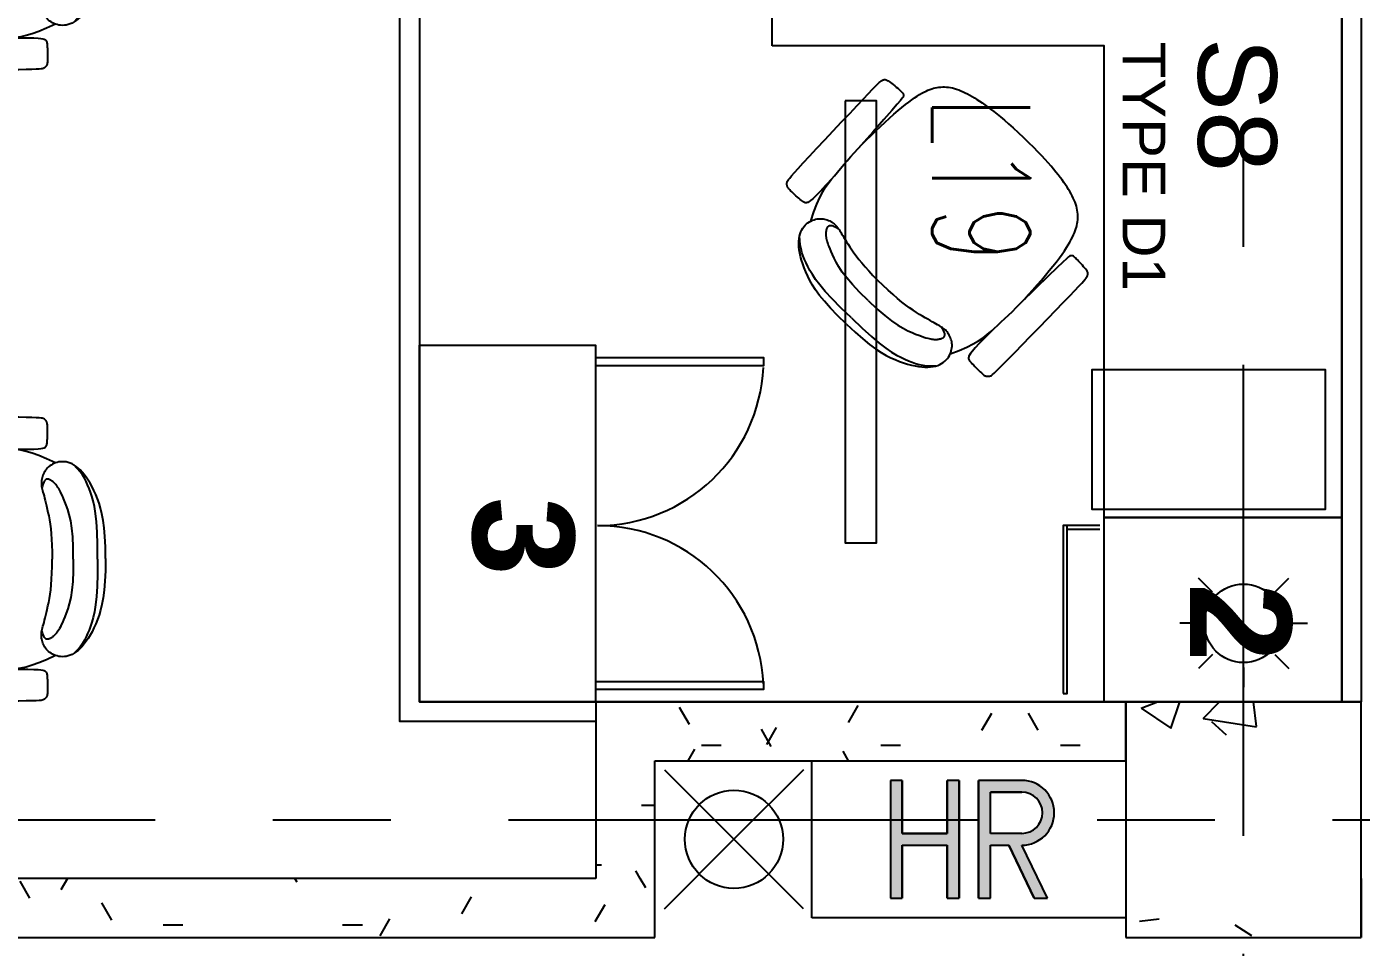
# Model space of a CAD drawing. Header units: millimetres. Extents: x -92759 to 184353, y -15225 to 86714.
# Drawn here: x 62201 to 65601, y 52016 to 54360 of the extents above; entities that cross this region are included whole.
import ezdxf

# ---------------------------------------------------------------- set-up
doc = ezdxf.new("R2010")
doc.units = ezdxf.units.MM
doc.linetypes.add('IDA - Grid Line', pattern=[2100, 1200, -300, 300, -300])
for name, color, linetype in [('0-1', 9, 'Continuous'), ('A-_FURT----_E-1', 8, 'Continuous'), ('A-_WALL----_H-1', 9, 'Continuous'), ('A-_WALLPRTN_E', 8, 'Continuous'), ('A-AREA-IDEN', 8, 'Continuous'), ('E-legend', 1, 'Continuous'), ('M-_SANIFIXR_E', 9, 'Continuous'), ('S-_COLN----_E', 8, 'Continuous')]:
    doc.layers.add(name, color=color, linetype=linetype)
for name, color, linetype, true_color in [('1599_FURN_BLK2_3RD STY_dwg-1', 7, 'Continuous', 0xd4d4d4), ('1599_FURN_BLK2_3RD STY_dwg-4', 9, 'Continuous', 0x808080), ('A-_DETA----_ED-2', 1, 'Continuous', 0xff0000), ('E-_FIREALAM_E-1', 1, 'Continuous', 0xff0000), ('M-_EQPT----_E-1', 1, 'Continuous', 0xff0000), ('S-_ANOTGRID_E-1', 9, 'IDA - Grid Line', 0x808080)]:
    doc.layers.add(name, color=color, linetype=linetype, true_color=true_color)
doc.styles.add('Arial Narrow', font='ARIALN.TTF')
doc.styles.add('Arial_2', font='arial.ttf', dxfattribs={"height": 300})
doc.styles.add('Arial_6', font='arial.ttf', dxfattribs={"height": 3})
doc.styles.add('Arial_B_1', font='arialbd.ttf', dxfattribs={"height": 154.761905})
doc.styles.add('Simplex', font='simplex_.ttf', dxfattribs={"width": 0.7, "height": 450})
pattern_1 = [(0, (-11670.95, 40338.29), (609.6, 152.4), [50.292, -406.908, 50.292, -406.908, -2438.4]), (0, (-11670.95, 40338.29), (609.6, 152.4), [-914.4, 50.292, -864.108, 50.292, -406.908, -1066.8]), (0, (-11670.95, 40338.29), (609.6, 152.4), [-2286, 50.292, -254.508, 50.292, -711.708]), (120, (-11442.35, 40414.49), (-436.7823, 451.7291), [50.292, -406.908, 50.292, -406.908, -2438.4]), (120, (-11442.35, 40414.49), (-436.7823, 451.7291), [-914.4, 50.292, -864.108, 50.292, -406.908, -1066.8]), (120, (-11442.35, 40414.49), (-436.7823, 451.7291), [-2286, 50.292, -254.508, 50.292, -711.708]), (240, (-11366.15, 40719.29), (-172.8177, -604.1291), [50.292, -406.908, 50.292, -406.908, -2438.4]), (240, (-11366.15, 40719.29), (-172.8177, -604.1291), [-914.4, 50.292, -864.108, 50.292, -406.908, -1066.8]), (240, (-11366.15, 40719.29), (-172.8177, -604.1291), [-2286, 50.292, -254.508, 50.292, -711.708])]

# ---------------------------------------------------------------- blocks, each defined once
blk = doc.blocks.new('IDA - Strobe Light - IDA - Strobe Light-8836900-BLK8_RHH_2ND STOREY PLAN')
at = {"layer": 'A-_DETA----_ED-2'}
for p, q in [((0, -87.5), (0, -37.5)), ((-79.5, -120.5), (-114.9, -85.1)), ((79.5, -120.5), (114.9, -85.1)), ((-112.5, -200), (-162.5, -200)), ((112.5, -200), (162.5, -200)), ((-79.5, -279.5), (-114.9, -314.9)), ((79.5, -279.5), (114.9, -314.9)), ((0, -312.5), (0, -362.5))]:
    blk.add_line(p, q, dxfattribs=at)
blk.add_circle((0, -200), 100, dxfattribs=at)
blk = doc.blocks.new('IDA - Hosereel - Scaled1 - HR 2-8812610-BLK8_RHH_2ND STOREY PLAN')
at = {"layer": 'A-_DETA----_ED-2'}
blk.add_hatch(color=256, dxfattribs=at).paths.add_polyline_path([(-25, -50), (-55, -50), (-55, -185), (-170, -185), (-170, -50), (-200, -50), (-200, -350), (-170, -350), (-170, -215), (-55, -215), (-55, -350), (-25, -350), (-25, -172.2)])
h = blk.add_hatch(color=256, dxfattribs=at)
h.paths.add_polyline_path([(217.5, -132.5), (214.7, -111.1), (206.4, -91.2), (193.3, -74.2), (176.3, -61.1), (156.4, -52.8), (135, -50), (25, -50), (25, -350), (55, -350), (55, -215), (101.7, -215), (166.7, -350), (200, -350), (135, -215), (156.4, -212.2), (176.3, -203.9), (193.3, -190.8), (207.1, -172.2), (214.7, -153.9)])
h.paths.add_polyline_path([(187.5, -132.5), (185.7, -146.1), (180.5, -158.7), (168.7, -172.2), (161.3, -178), (148.6, -183.2), (135, -185), (55, -185), (55, -80), (135, -80), (148.6, -81.8), (161.3, -87), (172.1, -95.4), (180.5, -106.2), (185.7, -118.9)])
for p, q in [((-400, -400), (-400, 0)), ((-400, 0), (400, 0)), ((400, 0), (400, -400)), ((-170, -50), (-200, -50)), ((-200, -50), (-200, -350)), ((-170, -50), (-200, -50)), ((-200, -50), (-200, -350)), ((-170, -50), (-170, -185)), ((-170, -185), (-170, -50)), ((-25, -50), (-55, -50)), ((-55, -185), (-55, -50)), ((-25, -50), (-55, -50)), ((-55, -50), (-55, -185)), ((-25, -50), (-25, -350)), ((-25, -350), (-25, -50)), ((25, -350), (25, -50)), ((135, -50), (25, -50)), ((135, -50), (25, -50)), ((25, -50), (25, -350)), ((55, -185), (55, -80)), ((135, -80), (55, -80)), ((55, -185), (55, -80)), ((55, -80), (135, -80)), ((-170, -185), (-55, -185)), ((-55, -185), (-170, -185)), ((135, -185), (55, -185)), ((135, -185), (55, -185)), ((-170, -215), (-55, -215)), ((-170, -215), (-170, -350)), ((-170, -350), (-170, -215)), ((-170, -215), (-55, -215)), ((-55, -350), (-55, -215)), ((-55, -215), (-55, -350)), ((55, -350), (55, -215)), ((55, -215), (101.7, -215)), ((55, -350), (55, -215)), ((55, -215), (101.7, -215)), ((166.7, -350), (101.7, -215)), ((101.7, -215), (166.7, -350)), ((200, -350), (135, -215)), ((200, -350), (135, -215)), ((-200, -350), (-170, -350)), ((-200, -350), (-170, -350)), ((-55, -350), (-25, -350)), ((-55, -350), (-25, -350)), ((25, -350), (55, -350)), ((25, -350), (55, -350)), ((166.7, -350), (200, -350)), ((166.7, -350), (200, -350)), ((400, -400), (-400, -400))]:
    blk.add_line(p, q, dxfattribs=at)
for radius in [82.5, 82.5, 52.5, 52.5]:
    blk.add_arc((135, -132.5), radius, 270, 90, dxfattribs=at)
blk = doc.blocks.new('IDA- Fire Extinguisher1 - 3kg AB-8839181-BLK8_RHH_2ND STOREY PLAN')
at = {"layer": 'A-_DETA----_ED-2'}
for p in [(-176.8, 376.8), (176.8, 376.8), (-176.8, 23.2), (176.8, 23.2)]:
    blk.add_line(p, (0, 200), dxfattribs=at)
blk.add_circle((0, 200), 125, dxfattribs=at)
blk = doc.blocks.new('TYPE DESK')
at = {"color": 8}
for points in [[(-30714.8, -59876.6), (-30119.7, -59876.6), (-30119.7, -61484.2), (-30714.8, -61484.2)], [(-30683.5, -59907.9), (-30088.4, -59907.9), (-30088.4, -60179.3), (-30683.5, -60179.3)]]:
    blk.add_lwpolyline(points, close=True, dxfattribs=at)
at = {"color": 8, "linetype": 'Continuous'}
for points in [[(-29709.3, -60390), (-29683.1, -60390.5), (-29662.8, -60390.7), (-29647.5, -60390.5), (-29636.5, -60390), (-29629, -60389.2), (-29624.1, -60388.3), (-29621.2, -60387.3), (-29619.3, -60386.3), (-29617.8, -60385.4), (-29616.6, -60384.3), (-29615.7, -60383.2), (-29614.9, -60381.8), (-29614.3, -60380), (-29613.9, -60377.9), (-29613.5, -60375.2), (-29613.2, -60372), (-29613, -60368), (-29612.7, -60363.5), (-29612.5, -60358.7), (-29612.4, -60353.6), (-29612.3, -60348.6), (-29612.3, -60343.7), (-29612.3, -60339.1), (-29612.3, -60335.1), (-29612.5, -60331.6), (-29612.6, -60328.8), (-29612.9, -60326.5), (-29613.2, -60324.6), (-29613.6, -60323.1), (-29614.1, -60321.8), (-29614.6, -60320.7), (-29615.2, -60319.7), (-29615.9, -60318.7), (-29616.6, -60317.8), (-29617.5, -60316.9), (-29618.3, -60316.1), (-29619.3, -60315.2), (-29620.3, -60314.5), (-29621.3, -60313.7), (-29622.4, -60313.1), (-29623.7, -60312.5), (-29625.6, -60311.9), (-29628.8, -60311.5), (-29633.9, -60311), (-29641.5, -60310.6), (-29652.3, -60310.2), (-29666.8, -60309.9), (-29685.7, -60309.5), (-29709.3, -60309.2), (-29736.7, -60308.9), (-29766.5, -60308.6), (-29797.7, -60308.3), (-29828.8, -60308.1), (-29858.7, -60307.9), (-29886.1, -60307.7), (-29909.8, -60307.7), (-29928.8, -60307.7), (-29943.4, -60307.7), (-29954.3, -60307.8), (-29962.1, -60308), (-29967.3, -60308.2), (-29970.6, -60308.4), (-29972.7, -60308.7), (-29974, -60309), (-29975.2, -60309.3), (-29976.2, -60309.6), (-29977.3, -60310), (-29978.2, -60310.4), (-29979.1, -60310.8), (-29980, -60311.2), (-29980.8, -60311.7), (-29981.5, -60312.2), (-29982.3, -60312.8), (-29983, -60313.5), (-29983.6, -60314.3), (-29984.3, -60315.5), (-29984.9, -60317.1), (-29985.5, -60319.1), (-29986, -60321.6), (-29986.6, -60324.8), (-29987.2, -60328.7), (-29987.7, -60333.1), (-29988.2, -60337.8), (-29988.6, -60342.8), (-29989, -60347.7), (-29989.3, -60352.5), (-29989.5, -60356.9), (-29989.6, -60360.8), (-29989.6, -60364), (-29989.5, -60366.7), (-29989.3, -60368.8), (-29989.1, -60370.4), (-29988.7, -60371.7), (-29988.3, -60372.6), (-29987.9, -60373.4), (-29987.5, -60374), (-29987, -60374.6), (-29986.5, -60375.1), (-29986.1, -60375.6), (-29985.5, -60376.1), (-29985, -60376.5), (-29984.4, -60376.9), (-29983.8, -60377.2), (-29983.1, -60377.6), (-29982.1, -60377.9), (-29979, -60378.3), (-29972, -60378.8), (-29959.1, -60379.5), (-29938.2, -60380.5), (-29907.5, -60381.7), (-29865, -60383.4), (-29808.7, -60385.5)], [(-29592.1, -60425.7), (-29614.5, -60415.1), (-29634, -60406.9), (-29651.2, -60400.8), (-29666.5, -60396.4), (-29680.3, -60393.4), (-29693, -60391.5), (-29705.1, -60390.3), (-29716.9, -60389.4), (-29728.9, -60388.6), (-29741.2, -60387.8), (-29753.8, -60387.1), (-29766.7, -60386.5), (-29780.2, -60386), (-29794.1, -60385.7), (-29808.6, -60385.5), (-29823.8, -60385.5), (-29839.5, -60385.7), (-29855.7, -60386.1), (-29872.2, -60386.7), (-29888.5, -60387.5), (-29904.6, -60388.5), (-29920.2, -60389.6), (-29935, -60390.8), (-29948.8, -60392.1), (-29961.4, -60393.6), (-29972.9, -60395.1), (-29983.3, -60396.7), (-29992.7, -60398.4), (-30001.3, -60400.1), (-30009, -60401.9), (-30016, -60403.7), (-30022.5, -60405.6), (-30028.4, -60407.5), (-30033.9, -60409.5), (-30038.9, -60411.5), (-30043.6, -60413.7), (-30048, -60415.9), (-30052.1, -60418.3), (-30056.1, -60420.9), (-30059.9, -60423.6), (-30063.6, -60426.5), (-30067.2, -60429.6), (-30070.7, -60432.9), (-30074.1, -60436.4), (-30077.4, -60440.2), (-30080.5, -60444.1), (-30083.4, -60448.3), (-30086.2, -60452.8), (-30088.9, -60457.5), (-30091.3, -60462.4), (-30093.6, -60467.6), (-30095.8, -60473), (-30097.9, -60478.7), (-30099.8, -60484.6), (-30101.6, -60490.8), (-30103.4, -60497.1), (-30105, -60503.7), (-30106.6, -60510.6), (-30108.1, -60517.8), (-30109.5, -60525.4), (-30110.9, -60533.3), (-30112.2, -60541.7), (-30113.4, -60550.6), (-30114.6, -60560), (-30115.7, -60570), (-30116.7, -60580.7), (-30117.6, -60592.4), (-30118.4, -60605.2), (-30119, -60619.3), (-30119.5, -60634.8), (-30119.7, -60652), (-30119.7, -60670.9)], [(-29464.6, -60669.4), (-29464.9, -60639.3), (-29466, -60613.4), (-29467.9, -60591.1), (-29470.4, -60572), (-29473.5, -60555.5), (-29477, -60541.1), (-29480.9, -60528.5), (-29485.1, -60516.9), (-29489.5, -60506.1), (-29494, -60495.9), (-29498.7, -60486.4), (-29503.5, -60477.5), (-29508.4, -60469.3), (-29513.4, -60461.8), (-29518.5, -60455), (-29523.6, -60448.9), (-29528.7, -60443.5), (-29533.9, -60438.8), (-29539, -60434.7), (-29544.2, -60431.3), (-29549.3, -60428.5), (-29554.4, -60426.3), (-29559.4, -60424.6), (-29564.4, -60423.4), (-29569.4, -60422.7), (-29574.2, -60422.6), (-29578.9, -60422.8), (-29583.5, -60423.4), (-29587.9, -60424.4), (-29592.1, -60425.7), (-29596.2, -60427.3), (-29599.9, -60429.2), (-29603.4, -60431.2), (-29606.7, -60433.5), (-29609.7, -60435.9), (-29612.5, -60438.6), (-29615, -60441.3), (-29617.2, -60444.2), (-29619.3, -60447.3), (-29621.1, -60450.4), (-29622.7, -60453.6), (-29624.1, -60456.9), (-29625.2, -60460.3), (-29626.1, -60463.6), (-29626.9, -60467), (-29627.4, -60470.3), (-29627.7, -60473.5), (-29627.9, -60476.7), (-29627.8, -60479.8), (-29627.6, -60482.8), (-29627.2, -60485.9), (-29626.6, -60489.1), (-29625.8, -60492.5), (-29624.9, -60496.2), (-29623.8, -60500.3), (-29622.6, -60504.8), (-29621.2, -60509.8), (-29619.7, -60515.3), (-29618.2, -60521.4), (-29616.5, -60528), (-29614.7, -60535.3), (-29612.9, -60543.2), (-29611.1, -60551.7), (-29609.3, -60560.9), (-29607.5, -60570.8), (-29605.8, -60581.6), (-29604.2, -60593.3), (-29602.9, -60606.1), (-29601.8, -60620.1), (-29601, -60635.5), (-29600.6, -60652.4), (-29600.7, -60670.9)], [(-29485, -60670.9), (-29484.9, -60633.2), (-29485.8, -60601.7), (-29487.5, -60575.6), (-29489.9, -60554.3), (-29492.7, -60536.9), (-29495.9, -60522.5), (-29499.4, -60510.5), (-29502.9, -60500.1), (-29506.4, -60490.5), (-29510, -60481.5), (-29513.9, -60472.9), (-29518.4, -60464.6), (-29523.5, -60456.4), (-29529.5, -60448.1), (-29536.7, -60439.7), (-29545.1, -60430.8)], [(-29546.7, -60670.9), (-29546.7, -60640.2), (-29548, -60614), (-29550.2, -60591.8), (-29553.2, -60573.1), (-29556.8, -60557.5), (-29560.6, -60544.5), (-29564.5, -60533.7), (-29568.2, -60524.5), (-29571.6, -60516.6), (-29574.5, -60509.8), (-29577.2, -60503.9), (-29579.5, -60499), (-29581.7, -60494.7), (-29583.7, -60491.1), (-29585.6, -60488), (-29587.4, -60485.3), (-29589.2, -60482.9), (-29591, -60480.7), (-29592.7, -60478.8), (-29594.4, -60477.1), (-29596.1, -60475.6), (-29597.7, -60474.2), (-29599.3, -60473), (-29600.8, -60471.9), (-29602.2, -60471), (-29603.6, -60470.1), (-29604.9, -60469.4), (-29606.1, -60468.7), (-29607.3, -60468.2), (-29608.4, -60467.7), (-29609.5, -60467.4), (-29610.6, -60467.1), (-29611.7, -60467), (-29612.7, -60466.9), (-29613.7, -60467), (-29614.7, -60467.2), (-29615.6, -60467.5), (-29616.6, -60468), (-29617.5, -60468.6), (-29618.4, -60469.4), (-29619.2, -60470.3), (-29620.1, -60471.6), (-29621, -60473.1), (-29621.9, -60475.1), (-29622.9, -60477.6), (-29624, -60480.8), (-29625.2, -60484.6), (-29626.5, -60489.3)], [(-29592.1, -60916.1), (-29614.5, -60926.8), (-29634, -60935), (-29651.2, -60941.1), (-29666.5, -60945.5), (-29680.3, -60948.4), (-29693, -60950.4), (-29705.1, -60951.6), (-29716.9, -60952.4), (-29728.9, -60953.2), (-29741.2, -60954), (-29753.8, -60954.7), (-29766.7, -60955.3), (-29780.2, -60955.8), (-29794.1, -60956.2), (-29808.6, -60956.4), (-29823.8, -60956.4), (-29839.5, -60956.2), (-29855.7, -60955.7), (-29872.2, -60955.1), (-29888.5, -60954.3), (-29904.6, -60953.4), (-29920.2, -60952.3), (-29935, -60951), (-29948.8, -60949.7), (-29961.4, -60948.3), (-29972.9, -60946.8), (-29983.3, -60945.2), (-29992.7, -60943.5), (-30001.3, -60941.8), (-30009, -60940), (-30016, -60938.1), (-30022.5, -60936.2), (-30028.4, -60934.3), (-30033.9, -60932.3), (-30038.9, -60930.3), (-30043.6, -60928.2), (-30048, -60925.9), (-30052.1, -60923.5), (-30056.1, -60921), (-30059.9, -60918.3), (-30063.6, -60915.4), (-30067.2, -60912.3), (-30070.7, -60909), (-30074.1, -60905.4), (-30077.4, -60901.7), (-30080.5, -60897.7), (-30083.4, -60893.5), (-30086.2, -60889.1), (-30088.9, -60884.4), (-30091.3, -60879.4), (-30093.6, -60874.2), (-30095.8, -60868.8), (-30097.9, -60863.1), (-30099.8, -60857.2), (-30101.6, -60851.1), (-30103.4, -60844.7), (-30105, -60838.1), (-30106.6, -60831.2), (-30108.1, -60824), (-30109.5, -60816.5), (-30110.9, -60808.5), (-30112.2, -60800.1), (-30113.4, -60791.3), (-30114.6, -60781.9), (-30115.7, -60771.9), (-30116.7, -60761.1), (-30117.6, -60749.4), (-30118.4, -60736.6), (-30119, -60722.6), (-30119.5, -60707), (-30119.7, -60689.9), (-30119.7, -60670.9)], [(-29464.6, -60669.4), (-29464.9, -60700.5), (-29466, -60727.2), (-29467.9, -60750), (-29470.4, -60769.5), (-29473.5, -60786.2), (-29477, -60800.6), (-29480.9, -60813.4), (-29485.1, -60824.9), (-29489.5, -60835.8), (-29494, -60845.9), (-29498.7, -60855.5), (-29503.5, -60864.3), (-29508.4, -60872.5), (-29513.4, -60880), (-29518.5, -60886.8), (-29523.6, -60892.9), (-29528.7, -60898.3), (-29533.9, -60903), (-29539, -60907.1), (-29544.2, -60910.5), (-29549.3, -60913.3), (-29554.4, -60915.6), (-29559.4, -60917.3), (-29564.4, -60918.4), (-29569.4, -60919.1), (-29574.2, -60919.3), (-29578.9, -60919.1), (-29583.5, -60918.4), (-29587.9, -60917.4), (-29592.1, -60916.1), (-29596.2, -60914.5), (-29599.9, -60912.7), (-29603.4, -60910.6), (-29606.7, -60908.3), (-29609.7, -60905.9), (-29612.5, -60903.3), (-29615, -60900.5), (-29617.2, -60897.6), (-29619.3, -60894.6), (-29621.1, -60891.4), (-29622.7, -60888.2), (-29624.1, -60884.9), (-29625.2, -60881.6), (-29626.1, -60878.2), (-29626.9, -60874.9), (-29627.4, -60871.6), (-29627.7, -60868.3), (-29627.9, -60865.1), (-29627.8, -60862.1), (-29627.6, -60859), (-29627.2, -60855.9), (-29626.6, -60852.7), (-29625.8, -60849.3), (-29624.9, -60845.6), (-29623.8, -60841.5), (-29622.6, -60837.1), (-29621.2, -60832.1), (-29619.7, -60826.5), (-29618.2, -60820.5), (-29616.5, -60813.8), (-29614.7, -60806.5), (-29612.9, -60798.7), (-29611.1, -60790.1), (-29609.3, -60780.9), (-29607.5, -60771), (-29605.8, -60760.3), (-29604.2, -60748.6), (-29602.9, -60735.8), (-29601.8, -60721.8), (-29601, -60706.4), (-29600.6, -60689.5), (-29600.7, -60670.9)], [(-29546.7, -60670.9), (-29546.7, -60701.6), (-29548, -60727.8), (-29550.2, -60750.1), (-29553.2, -60768.7), (-29556.8, -60784.3), (-29560.6, -60797.3), (-29564.5, -60808.2), (-29568.2, -60817.4), (-29571.6, -60825.3), (-29574.5, -60832.1), (-29577.2, -60837.9), (-29579.5, -60842.9), (-29581.7, -60847.1), (-29583.7, -60850.7), (-29585.6, -60853.8), (-29587.4, -60856.5), (-29589.2, -60858.9), (-29591, -60861.1), (-29592.7, -60863), (-29594.4, -60864.7), (-29596.1, -60866.3), (-29597.7, -60867.6), (-29599.3, -60868.8), (-29600.8, -60869.9), (-29602.2, -60870.9), (-29603.6, -60871.7), (-29604.9, -60872.5), (-29606.1, -60873.1), (-29607.3, -60873.7), (-29608.4, -60874.1), (-29609.5, -60874.5), (-29610.6, -60874.7), (-29611.7, -60874.9), (-29612.7, -60874.9), (-29613.7, -60874.8), (-29614.7, -60874.6), (-29615.6, -60874.3), (-29616.6, -60873.8), (-29617.5, -60873.2), (-29618.4, -60872.4), (-29619.2, -60871.5), (-29620.1, -60870.3), (-29621, -60868.7), (-29621.9, -60866.7), (-29622.9, -60864.2), (-29624, -60861.1), (-29625.2, -60857.2), (-29626.5, -60852.5)], [(-29485, -60670.9), (-29484.9, -60708.7), (-29485.8, -60740.2), (-29487.5, -60766.2), (-29489.9, -60787.5), (-29492.7, -60805), (-29495.9, -60819.3), (-29499.4, -60831.3), (-29502.9, -60841.8), (-29506.4, -60851.4), (-29510, -60860.4), (-29513.9, -60868.9), (-29518.4, -60877.2), (-29523.5, -60885.4), (-29529.5, -60893.7), (-29536.7, -60902.2), (-29545.1, -60911)], [(-29709.3, -60951.9), (-29683.1, -60951.3), (-29662.8, -60951.2), (-29647.5, -60951.4), (-29636.5, -60951.9), (-29629, -60952.6), (-29624.1, -60953.5), (-29621.2, -60954.5), (-29619.3, -60955.5), (-29617.8, -60956.5), (-29616.6, -60957.5), (-29615.7, -60958.7), (-29614.9, -60960.1), (-29614.3, -60961.8), (-29613.9, -60963.9), (-29613.5, -60966.6), (-29613.2, -60969.9), (-29613, -60973.8), (-29612.7, -60978.3), (-29612.5, -60983.2), (-29612.4, -60988.2), (-29612.3, -60993.3), (-29612.3, -60998.2), (-29612.3, -61002.7), (-29612.3, -61006.8), (-29612.5, -61010.2), (-29612.6, -61013), (-29612.9, -61015.4), (-29613.2, -61017.2), (-29613.6, -61018.8), (-29614.1, -61020.1), (-29614.6, -61021.1), (-29615.2, -61022.1), (-29615.9, -61023.1), (-29616.6, -61024), (-29617.5, -61024.9), (-29618.3, -61025.8), (-29619.3, -61026.6), (-29620.3, -61027.4), (-29621.3, -61028.1), (-29622.4, -61028.8), (-29623.7, -61029.4), (-29625.6, -61029.9), (-29628.8, -61030.4), (-29633.9, -61030.8), (-29641.5, -61031.2), (-29652.3, -61031.6), (-29666.8, -61032), (-29685.7, -61032.3), (-29709.3, -61032.7), (-29736.7, -61033), (-29766.5, -61033.3), (-29797.7, -61033.5), (-29828.8, -61033.8), (-29858.7, -61034), (-29886.1, -61034.1), (-29909.8, -61034.2), (-29928.8, -61034.2), (-29943.4, -61034.1), (-29954.3, -61034), (-29962.1, -61033.9), (-29967.3, -61033.7), (-29970.6, -61033.4), (-29972.7, -61033.1), (-29974, -61032.9), (-29975.2, -61032.5), (-29976.2, -61032.2), (-29977.3, -61031.8), (-29978.2, -61031.5), (-29979.1, -61031), (-29980, -61030.6), (-29980.8, -61030.1), (-29981.5, -61029.6), (-29982.3, -61029.1), (-29983, -61028.4), (-29983.6, -61027.5), (-29984.3, -61026.3), (-29984.9, -61024.8), (-29985.5, -61022.8), (-29986, -61020.2), (-29986.6, -61017), (-29987.2, -61013.2), (-29987.7, -61008.8), (-29988.2, -61004), (-29988.6, -60999.1), (-29989, -60994.2), (-29989.3, -60989.4), (-29989.5, -60985), (-29989.6, -60981.1), (-29989.6, -60977.8), (-29989.5, -60975.2), (-29989.3, -60973.1), (-29989.1, -60971.5), (-29988.7, -60970.2), (-29988.3, -60969.2), (-29987.9, -60968.5), (-29987.5, -60967.8), (-29987, -60967.3), (-29986.5, -60966.7), (-29986.1, -60966.2), (-29985.5, -60965.8), (-29985, -60965.4), (-29984.4, -60965), (-29983.8, -60964.6), (-29983.1, -60964.3), (-29982.1, -60963.9), (-29979, -60963.5), (-29972, -60963), (-29959.1, -60962.3), (-29938.2, -60961.4), (-29907.5, -60960.1), (-29865, -60958.5), (-29808.7, -60956.4)]]:
    blk.add_lwpolyline(points, dxfattribs=at)
at = {"layer": '1599_FURN_BLK2_3RD STY_dwg-1', "lineweight": 5, "insert": (-30615.3, -61335), "char_height": 100, "attachment_point": 1, "style": 'Arial Narrow'}
blk.add_mtext_dynamic_manual_height_columns('TYPE E', width=411.783, gutter_width=1, heights=[0], dxfattribs=at)
blk = doc.blocks.new('1599_FURN_RHH_BLK8 _NEW__2ND STY_dwg-10261561-BLK8_RHH_2ND STOREY PLAN')
at = {"color": 8, "linetype": 'Continuous'}
for points in [[(-26047.2, -25366.3), (-26064.8, -25385.6), (-26078.7, -25400.4), (-26089.4, -25411.3), (-26097.4, -25418.9), (-26103.1, -25423.8), (-26107.1, -25426.7), (-26109.9, -25428.2), (-26111.9, -25428.8), (-26113.6, -25429.2), (-26115.2, -25429.4), (-26116.7, -25429.3), (-26118.2, -25428.8), (-26119.9, -25428.1), (-26121.7, -25426.9), (-26123.9, -25425.3), (-26126.5, -25423.3), (-26129.5, -25420.8), (-26132.9, -25417.8), (-26136.6, -25414.6), (-26140.3, -25411.2), (-26144, -25407.8), (-26147.6, -25404.5), (-26150.9, -25401.3), (-26153.8, -25398.5), (-26156.2, -25396), (-26158.1, -25393.9), (-26159.6, -25392.1), (-26160.7, -25390.6), (-26161.6, -25389.3), (-26162.2, -25388), (-26162.6, -25386.9), (-26162.9, -25385.8), (-26163.1, -25384.6), (-26163.3, -25383.4), (-26163.4, -25382.2), (-26163.4, -25381), (-26163.4, -25379.8), (-26163.2, -25378.5), (-26163, -25377.3), (-26162.7, -25376), (-26162.3, -25374.7), (-26161.4, -25372.9), (-26159.5, -25370.3), (-26156.3, -25366.3), (-26151.3, -25360.5), (-26144.2, -25352.4), (-26134.4, -25341.7), (-26121.6, -25327.7), (-26105.5, -25310.4), (-26086.9, -25290.4), (-26066.5, -25268.6), (-26045.2, -25245.9), (-26023.9, -25223.3), (-26003.4, -25201.5), (-25984.5, -25181.6), (-25968.2, -25164.4), (-25955.1, -25150.6), (-25945, -25140.1), (-25937.4, -25132.3), (-25931.9, -25126.8), (-25928.1, -25123.1), (-25925.7, -25120.9), (-25924.1, -25119.6), (-25922.9, -25118.9), (-25921.9, -25118.2), (-25920.9, -25117.7), (-25920, -25117.2), (-25919, -25116.8), (-25918.1, -25116.4), (-25917.2, -25116.1), (-25916.3, -25115.8), (-25915.4, -25115.6), (-25914.5, -25115.5), (-25913.5, -25115.5), (-25912.4, -25115.6), (-25911.1, -25115.9), (-25909.6, -25116.6), (-25907.7, -25117.5), (-25905.5, -25118.9), (-25902.8, -25120.7), (-25899.6, -25122.9), (-25896.1, -25125.6), (-25892.3, -25128.5), (-25888.4, -25131.6), (-25884.6, -25134.7), (-25880.9, -25137.8), (-25877.6, -25140.7), (-25874.7, -25143.3), (-25872.3, -25145.5), (-25870.5, -25147.4), (-25869.1, -25149), (-25868.1, -25150.4), (-25867.4, -25151.5), (-25867, -25152.4), (-25866.7, -25153.3), (-25866.6, -25154), (-25866.5, -25154.7), (-25866.4, -25155.4), (-25866.4, -25156.1), (-25866.5, -25156.8), (-25866.5, -25157.5), (-25866.6, -25158.2), (-25866.8, -25158.9), (-25867, -25159.6), (-25867.5, -25160.6), (-25869.3, -25163.1), (-25873.8, -25168.5), (-25882.2, -25178.4), (-25895.9, -25194.1), (-25916.2, -25217.2), (-25944.4, -25249.1), (-25981.8, -25291.3)], [(-26102.2, -25475.7), (-26094.4, -25452.2), (-26086.9, -25432.4), (-26079.4, -25415.7), (-26072, -25401.6), (-26064.7, -25389.6), (-26057.3, -25379.1), (-26049.8, -25369.5), (-26042.3, -25360.3), (-26034.6, -25351.1), (-26026.7, -25341.7), (-26018.5, -25332.1), (-26010, -25322.3), (-26001, -25312.2), (-25991.7, -25301.9), (-25981.8, -25291.3), (-25971.4, -25280.3), (-25960.3, -25269.1), (-25948.8, -25257.7), (-25937, -25246.2), (-25925.1, -25234.9), (-25913.3, -25223.9), (-25901.8, -25213.4), (-25890.7, -25203.5), (-25880.2, -25194.5), (-25870.4, -25186.3), (-25861.4, -25179.1), (-25853.1, -25172.7), (-25845.4, -25167), (-25838.2, -25162), (-25831.6, -25157.7), (-25825.4, -25153.9), (-25819.6, -25150.5), (-25814.1, -25147.5), (-25808.9, -25145), (-25803.9, -25142.7), (-25799.1, -25140.8), (-25794.5, -25139.2), (-25789.9, -25137.8), (-25785.3, -25136.7), (-25780.7, -25135.9), (-25776.1, -25135.2), (-25771.3, -25134.7), (-25766.5, -25134.4), (-25761.6, -25134.4), (-25756.7, -25134.6), (-25751.7, -25135.1), (-25746.6, -25135.9), (-25741.4, -25136.9), (-25736.2, -25138.3), (-25730.9, -25139.9), (-25725.6, -25141.8), (-25720.2, -25144), (-25714.6, -25146.4), (-25709, -25149.1), (-25703.3, -25152), (-25697.5, -25155.2), (-25691.6, -25158.5), (-25685.5, -25162.2), (-25679.3, -25166), (-25672.8, -25170.2), (-25666.2, -25174.7), (-25659.2, -25179.6), (-25651.9, -25184.8), (-25644.3, -25190.5), (-25636.3, -25196.6), (-25627.8, -25203.3), (-25618.8, -25210.7), (-25609, -25219), (-25598.4, -25228.2), (-25586.8, -25238.6), (-25574.2, -25250.3), (-25560.5, -25263.3)], [(-25747.4, -25814.3), (-25724.3, -25805.5), (-25704.9, -25797), (-25688.6, -25788.8), (-25674.8, -25780.7), (-25663.2, -25772.8), (-25653, -25765), (-25643.8, -25757.1), (-25635, -25749.1), (-25626.1, -25741), (-25617.1, -25732.6), (-25607.9, -25724), (-25598.5, -25715.1), (-25588.9, -25705.7), (-25579, -25695.9), (-25568.8, -25685.5), (-25558.4, -25674.5), (-25547.7, -25663), (-25536.8, -25651), (-25525.9, -25638.6), (-25515.1, -25626.3), (-25504.7, -25613.9), (-25494.8, -25601.9), (-25485.4, -25590.4), (-25476.8, -25579.5), (-25469.2, -25569.3), (-25462.4, -25560), (-25456.3, -25551.4), (-25451, -25543.4), (-25446.4, -25536.1), (-25442.3, -25529.2), (-25438.8, -25522.8), (-25435.7, -25516.9), (-25433, -25511.3), (-25430.7, -25506), (-25428.7, -25500.9), (-25427, -25496), (-25425.6, -25491.3), (-25424.5, -25486.7), (-25423.6, -25482), (-25422.9, -25477.4), (-25422.4, -25472.7), (-25422.2, -25468), (-25422.2, -25463.2), (-25422.4, -25458.3), (-25422.8, -25453.3), (-25423.5, -25448.3), (-25424.5, -25443.3), (-25425.8, -25438.2), (-25427.4, -25433.1), (-25429.3, -25427.9), (-25431.4, -25422.6), (-25433.9, -25417.3), (-25436.6, -25411.9), (-25439.5, -25406.4), (-25442.7, -25400.8), (-25446.1, -25395.2), (-25449.7, -25389.4), (-25453.6, -25383.5), (-25457.8, -25377.5), (-25462.3, -25371.2), (-25467.1, -25364.8), (-25472.2, -25358), (-25477.8, -25351), (-25483.8, -25343.7), (-25490.3, -25336), (-25497.4, -25327.8), (-25505.2, -25319.1), (-25513.9, -25309.7), (-25523.7, -25299.5), (-25534.6, -25288.5), (-25546.8, -25276.5), (-25560.5, -25263.3)], [(-26011.8, -25738.2), (-26034.1, -25716.6), (-26052.6, -25697.3), (-26067.8, -25680.2), (-26080.1, -25665), (-26090.1, -25651.2), (-26098.1, -25638.7), (-26104.6, -25627.1), (-26110.1, -25616.1), (-26114.9, -25605.4), (-26119.1, -25595.1), (-26122.8, -25585.1), (-26125.9, -25575.6), (-26128.4, -25566.4), (-26130.4, -25557.6), (-26131.8, -25549.2), (-26132.7, -25541.3), (-26133.1, -25533.9), (-26132.9, -25526.9), (-26132.3, -25520.3), (-26131.2, -25514.2), (-26129.7, -25508.6), (-26127.8, -25503.3), (-26125.6, -25498.5), (-26123, -25494.1), (-26120, -25490.1), (-26116.8, -25486.5), (-26113.4, -25483.2), (-26109.8, -25480.3), (-26106, -25477.8), (-26102.2, -25475.7), (-26098.2, -25473.9), (-26094.3, -25472.4), (-26090.4, -25471.3), (-26086.5, -25470.5), (-26082.6, -25470), (-26078.8, -25469.8), (-26075.1, -25469.9), (-26071.4, -25470.3), (-26067.8, -25470.9), (-26064.3, -25471.8), (-26060.9, -25472.9), (-26057.5, -25474.1), (-26054.3, -25475.6), (-26051.3, -25477.3), (-26048.3, -25479), (-26045.6, -25480.9), (-26043, -25482.9), (-26040.6, -25485), (-26038.4, -25487.2), (-26036.4, -25489.5), (-26034.4, -25491.9), (-26032.5, -25494.6), (-26030.6, -25497.5), (-26028.5, -25500.7), (-26026.3, -25504.2), (-26023.9, -25508.2), (-26021.3, -25512.7), (-26018.3, -25517.6), (-26015, -25522.9), (-26011.3, -25528.7), (-26007.3, -25535), (-26002.8, -25541.7), (-25997.9, -25548.9), (-25992.5, -25556.6), (-25986.6, -25564.7), (-25980, -25573.4), (-25972.6, -25582.6), (-25964.3, -25592.4), (-25954.9, -25602.9), (-25944.3, -25614.1), (-25932.4, -25626.1), (-25918.9, -25638.8)], [(-25956.1, -25677.8), (-25978.3, -25656.6), (-25996.5, -25637.6), (-26011, -25620.7), (-26022.4, -25605.6), (-26031.2, -25592.2), (-26038, -25580.5), (-26043.2, -25570.2), (-26047.2, -25561.2), (-26050.7, -25553.3), (-26053.5, -25546.5), (-26055.9, -25540.5), (-26057.9, -25535.4), (-26059.5, -25530.9), (-26060.7, -25527), (-26061.6, -25523.5), (-26062.3, -25520.3), (-26062.8, -25517.3), (-26063.2, -25514.5), (-26063.4, -25511.9), (-26063.4, -25509.5), (-26063.4, -25507.2), (-26063.2, -25505.1), (-26063, -25503.1), (-26062.7, -25501.3), (-26062.5, -25499.6), (-26062.1, -25498.1), (-26061.8, -25496.6), (-26061.4, -25495.3), (-26061, -25494), (-26060.5, -25492.9), (-26060, -25491.8), (-26059.5, -25490.9), (-26058.8, -25490), (-26058.2, -25489.3), (-26057.4, -25488.6), (-26056.6, -25488), (-26055.7, -25487.6), (-26054.7, -25487.2), (-26053.6, -25487), (-26052.5, -25486.9), (-26051.2, -25486.9), (-26049.7, -25487.1), (-26048, -25487.5), (-26045.9, -25488.2), (-26043.4, -25489.3), (-26040.4, -25490.7), (-26036.7, -25492.4), (-26032.4, -25494.7)], [(-25998.8, -25722.5), (-26026.1, -25696.4), (-26048.3, -25674.1), (-26065.9, -25654.9), (-26079.8, -25638.4), (-26090.4, -25624.3), (-26098.5, -25612.1), (-26104.9, -25601.4), (-26110, -25591.6), (-26114.5, -25582.4), (-26118.6, -25573.6), (-26122, -25564.8), (-26125, -25555.9), (-26127.4, -25546.5), (-26129.2, -25536.4), (-26130.4, -25525.4), (-26131, -25513.2)], [(-25640.7, -25754.3), (-25659.2, -25772.8), (-25673.3, -25787.4), (-25683.7, -25798.6), (-25690.9, -25806.9), (-25695.6, -25812.8), (-25698.3, -25817), (-25699.6, -25819.8), (-25700.2, -25821.8), (-25700.5, -25823.6), (-25700.6, -25825.1), (-25700.4, -25826.6), (-25699.9, -25828.1), (-25699.1, -25829.8), (-25697.8, -25831.6), (-25696.1, -25833.7), (-25694, -25836.2), (-25691.3, -25839.1), (-25688.2, -25842.3), (-25684.8, -25845.8), (-25681.3, -25849.4), (-25677.7, -25853), (-25674.2, -25856.4), (-25670.9, -25859.5), (-25667.9, -25862.3), (-25665.3, -25864.6), (-25663.2, -25866.4), (-25661.3, -25867.8), (-25659.7, -25868.9), (-25658.3, -25869.6), (-25657.1, -25870.2), (-25655.9, -25870.5), (-25654.8, -25870.8), (-25653.6, -25871), (-25652.5, -25871.1), (-25651.2, -25871.1), (-25650, -25871.1), (-25648.8, -25871), (-25647.5, -25870.8), (-25646.3, -25870.5), (-25645.1, -25870.2), (-25643.8, -25869.7), (-25642, -25868.7), (-25639.5, -25866.7), (-25635.6, -25863.3), (-25630.1, -25858.1), (-25622.4, -25850.5), (-25612.1, -25840.3), (-25598.8, -25826.8), (-25582.2, -25810), (-25563.1, -25790.4), (-25542.3, -25769), (-25520.6, -25746.7), (-25498.9, -25724.3), (-25478.1, -25702.8), (-25459.1, -25683.1), (-25442.7, -25666), (-25429.6, -25652.3), (-25419.5, -25641.7), (-25412.1, -25633.7), (-25406.8, -25628), (-25403.3, -25624), (-25401.2, -25621.5), (-25400, -25619.8), (-25399.3, -25618.7), (-25398.8, -25617.6), (-25398.2, -25616.6), (-25397.8, -25615.6), (-25397.4, -25614.7), (-25397.1, -25613.7), (-25396.8, -25612.8), (-25396.6, -25611.9), (-25396.5, -25611), (-25396.4, -25610.1), (-25396.4, -25609.1), (-25396.6, -25608), (-25397, -25606.7), (-25397.7, -25605.2), (-25398.7, -25603.4), (-25400.2, -25601.2), (-25402.1, -25598.6), (-25404.5, -25595.6), (-25407.3, -25592.1), (-25410.4, -25588.5), (-25413.6, -25584.8), (-25417, -25581.1), (-25420.2, -25577.6), (-25423.2, -25574.4), (-25426, -25571.6), (-25428.3, -25569.3), (-25430.3, -25567.6), (-25432, -25566.3), (-25433.3, -25565.4), (-25434.5, -25564.7), (-25435.5, -25564.4), (-25436.3, -25564.1), (-25437.1, -25564), (-25437.8, -25564), (-25438.5, -25563.9), (-25439.2, -25564), (-25439.9, -25564), (-25440.5, -25564.1), (-25441.2, -25564.3), (-25441.9, -25564.4), (-25442.6, -25564.7), (-25443.6, -25565.2), (-25446, -25567.1), (-25451.2, -25571.9), (-25460.7, -25580.8), (-25475.8, -25595.2), (-25497.9, -25616.5), (-25528.4, -25646.2), (-25568.8, -25685.5)], [(-26011.8, -25738.2), (-25989.8, -25758.8), (-25970.3, -25775.9), (-25952.8, -25790), (-25937.3, -25801.4), (-25923.2, -25810.5), (-25910.4, -25817.8), (-25898.5, -25823.8), (-25887.3, -25828.7), (-25876.4, -25833), (-25865.9, -25836.8), (-25855.8, -25840), (-25846.1, -25842.6), (-25836.8, -25844.7), (-25827.9, -25846.3), (-25819.5, -25847.3), (-25811.6, -25847.9), (-25804.1, -25847.9), (-25797.1, -25847.4), (-25790.6, -25846.5), (-25784.6, -25845.1), (-25779, -25843.4), (-25773.9, -25841.2), (-25769.2, -25838.7), (-25764.9, -25835.9), (-25761, -25832.8), (-25757.5, -25829.4), (-25754.4, -25825.9), (-25751.7, -25822.1), (-25749.4, -25818.2), (-25747.4, -25814.3), (-25745.8, -25810.3), (-25744.5, -25806.3), (-25743.6, -25802.3), (-25743, -25798.4), (-25742.7, -25794.5), (-25742.7, -25790.7), (-25743, -25787), (-25743.5, -25783.3), (-25744.3, -25779.8), (-25745.3, -25776.3), (-25746.5, -25772.9), (-25748, -25769.7), (-25749.6, -25766.5), (-25751.4, -25763.5), (-25753.3, -25760.7), (-25755.3, -25758), (-25757.4, -25755.5), (-25759.6, -25753.2), (-25761.9, -25751.2), (-25764.3, -25749.2), (-25766.8, -25747.4), (-25769.5, -25745.6), (-25772.5, -25743.8), (-25775.8, -25741.9), (-25779.5, -25739.9), (-25783.6, -25737.7), (-25788.1, -25735.2), (-25793.2, -25732.5), (-25798.7, -25729.4), (-25804.6, -25726), (-25811.1, -25722.3), (-25818, -25718.1), (-25825.5, -25713.5), (-25833.4, -25708.5), (-25841.8, -25703), (-25850.7, -25696.8), (-25860.3, -25689.9), (-25870.5, -25682), (-25881.4, -25673.1), (-25893, -25663.1), (-25905.5, -25651.7), (-25918.9, -25638.8)], [(-25956.1, -25677.8), (-25933.9, -25699), (-25914.1, -25716.2), (-25896.5, -25729.9), (-25880.9, -25740.7), (-25867.2, -25748.9), (-25855.1, -25755.1), (-25844.6, -25759.7), (-25835.4, -25763.4), (-25827.4, -25766.4), (-25820.4, -25769), (-25814.3, -25771.1), (-25809.1, -25772.8), (-25804.6, -25774.2), (-25800.6, -25775.2), (-25797, -25776), (-25793.8, -25776.6), (-25790.8, -25776.9), (-25788, -25777.1), (-25785.4, -25777.2), (-25783, -25777.1), (-25780.7, -25777), (-25778.6, -25776.7), (-25776.7, -25776.4), (-25774.9, -25776.1), (-25773.2, -25775.7), (-25771.6, -25775.4), (-25770.2, -25774.9), (-25768.9, -25774.5), (-25767.7, -25774), (-25766.6, -25773.5), (-25765.5, -25772.9), (-25764.6, -25772.3), (-25763.8, -25771.7), (-25763.1, -25771), (-25762.4, -25770.2), (-25761.9, -25769.3), (-25761.5, -25768.4), (-25761.2, -25767.4), (-25761, -25766.3), (-25760.9, -25765.2), (-25761, -25763.9), (-25761.3, -25762.4), (-25761.8, -25760.7), (-25762.6, -25758.7), (-25763.7, -25756.2), (-25765.3, -25753.2), (-25767.2, -25749.7), (-25769.7, -25745.5)], [(-25998.8, -25722.5), (-25971.5, -25748.6), (-25948.1, -25769.7), (-25928.1, -25786.4), (-25911, -25799.5), (-25896.5, -25809.5), (-25883.9, -25817), (-25872.8, -25822.8), (-25862.9, -25827.5), (-25853.5, -25831.6), (-25844.5, -25835.2), (-25835.6, -25838.3), (-25826.5, -25840.8), (-25817, -25842.8), (-25806.9, -25844.1), (-25795.8, -25844.8), (-25783.6, -25844.8)]]:
    blk.add_lwpolyline(points, dxfattribs=at)
at = {"layer": '1599_FURN_BLK2_3RD STY_dwg-1', "color": 8}
for p, q in [((-25365.7, -26251.2), (-25449.2, -26251.2)), ((-25365.7, -26261.6), (-25449.2, -26261.6))]:
    blk.add_line(p, q, dxfattribs=at)
at = {"layer": '1599_FURN_BLK2_3RD STY_dwg-1', "color": 8, "flags": 128}
for points in [[(-26200.9, -25029.8), (-26200.9, -24434.7), (-24749.8, -24434.7), (-24749.8, -26230.3), (-25355.3, -26230.3), (-25355.3, -25029.8)], [(-26650.9, -26700.1), (-27099.8, -26700.1), (-27099.8, -25791.9), (-26650.9, -25791.9)], [(-24791.5, -25854.5), (-25386.6, -25854.5), (-25386.6, -26209.4), (-24791.5, -26209.4), (-24791.5, -25854.5), (-25386.6, -25854.5), (-25386.6, -26209.4), (-24791.5, -26209.4)], [(-25459.7, -26679.2), (-25449.2, -26679.2), (-25449.2, -26251.2), (-25459.7, -26251.2)], [(-25355.3, -26700.1), (-25355.3, -26230.3), (-24749.8, -26230.3), (-24749.8, -26700.1)]]:
    blk.add_lwpolyline(points, close=True, dxfattribs=at)
for points in [[(-26650.9, -25823.2), (-26222.9, -25823.2), (-26222.9, -25844.1), (-26650.9, -25844.1)], [(-26650.9, -26647.9), (-26222.9, -26647.9), (-26222.9, -26668.8), (-26650.9, -26668.8)]]:
    blk.add_lwpolyline(points, dxfattribs=at)
at = {"layer": '1599_FURN_BLK2_3RD STY_dwg-1', "color": 8}
for centre, start, end in [((-26645.7, -25828.4), 270, 357.2809), ((-26645.7, -26674), 2.7191, 90)]:
    blk.add_arc(centre, 422.8, start, end, dxfattribs=at)
at = {"layer": 'A-AREA-IDEN', "color": 8}
blk.add_line((-27099.8, -26700.1), (-24699.8, -26700.1), dxfattribs=at)
blk.add_lwpolyline([(-27099.8, -26700.1), (-26649.8, -26700.1), (-26649.8, -26750.1), (-27149.8, -26750.1), (-27149.8, -26700.1), (-27149.8, -23550.1), (-27099.8, -23550.1)], close=True, dxfattribs=at)
blk.add_lwpolyline([(-24749.8, -23550.1), (-24699.8, -23550.1), (-24699.8, -26700.1), (-24749.8, -26700.1), (-24749.8, -23600.1)], dxfattribs=at)
at = {"layer": 'A-AREA-IDEN'}
for p in [(1565, 35941.8), (1565, 34334.1)]:
    blk.add_blockref('TYPE DESK', p, dxfattribs=at)
at = {"layer": '1599_FURN_BLK2_3RD STY_dwg-4', "attachment_point": 1, "rotation": 270, "line_spacing_factor": 0.941778}
for s, insert, char_height, width, style in [('TYPE D1', (-25199.1, -25019.3), 108.9, 754.63, 'Arial_6'), ('S8', (-24915.3, -25008.9), 200.29, 409.506, 'Arial_2'), ('\\fArial|b1|i0|c0|p34|;2', (-24877.8, -26397.4), 258.309, 232.955, 'Arial_B_1')]:
    blk.add_mtext(s, dxfattribs=dict(at, insert=insert, char_height=char_height, width=width, style=style))
at = {"layer": '1599_FURN_BLK2_3RD STY_dwg-4', "color": 8, "insert": (-26705, -26178.1), "char_height": 258.309, "width": 232.955, "attachment_point": 1, "rotation": 270, "line_spacing_factor": 0.941778, "style": 'Arial_B_1'}
blk.add_mtext('\\fArial|b1|i0|c0|p34|;3', dxfattribs=at)
blk = doc.blocks.new('A$C3019c3af')
at = {"layer": 'A-_WALL----_H-1'}
h = blk.add_hatch(dxfattribs=at)
h.set_pattern_fill('FP_8', color=256, style=0, pattern_type=2)
h.set_pattern_definition(pattern_1)
h.paths.add_polyline_path([(-19050, 19750), (-17700, 19750), (-17700, 19900), (-19050, 19900)])
h = blk.add_hatch(dxfattribs=at)
h.set_pattern_fill('FP_8', color=256, style=0, pattern_type=2)
h.set_pattern_definition(pattern_1)
h.paths.add_polyline_path([(-19050, 19450), (-18900, 19450), (-18900, 19750), (-19050, 19750)])
h = blk.add_hatch(dxfattribs=at)
h.set_pattern_fill('FP_8', color=256, style=0, pattern_type=2)
h.set_pattern_definition(pattern_1)
h.paths.add_polyline_path([(-18900, 19300), (-18900, 19450), (-27300, 19450), (-27300, 19300), (-20018.3, 19300)])
h = blk.add_hatch(dxfattribs=at)
h.set_pattern_fill('FP_8', color=256, style=0, pattern_type=2)
h.set_pattern_definition(pattern_1)
h.paths.add_polyline_path([(-16450, 19300), (-16450, 19450), (-17100, 19450), (-17100, 19300), (-16848.1, 19300)])
h.paths.add_polyline_path([(-15250, 19300), (-15250, 19450), (-15350, 19450), (-15350, 19300)])
at = {"layer": 'S-_COLN----_E'}
h = blk.add_hatch(dxfattribs=at)
h.set_pattern_fill('FP_1', color=256, style=0, pattern_type=2)
h.set_pattern_definition([(50, (-11670.95, 40338.3), (1093.104, -95.634), [114.3, -1257.3]), (355, (-11671, 40338.3), (-211.46, 1146.34), [91.44, -1005.84]), (100.451, (-11579.9, 40330.3), (881.656, 1050.7), [97.14, -1068.54]), (46.184, (-11671, 40643.1), (1626.475, -252.26), [171.45, -1885.95]), (96.636, (-11535.4, 40622), (1424.42, 1484.57), [145.71, -1602.81]), (351.184, (-11671, 40643.1), (1424.43, 1484.55), [137.16, -1508.76]), (21, (-11518.55, 40566.9), (909.686, -613.59), [114.3, -1257.3]), (326, (-11518.6, 40566.9), (370.81, 1105.13), [91.44, -1005.84]), (71.451, (-11442.7, 40515.8), (1280.503, 491.53), [97.14, -1068.54]), (37.5, (-11670.95, 40338.3), (18.531, 507.33), [50.292, -943.356, 50.292, -970.788, -1009.65]), (37.5, (-11670.95, 40338.3), (18.531, 507.33), [-2014.728, 50.292, -959.358]), (7.5, (-11670.95, 40338.3), (400.918, 601.084), [50.292, -531.876, 50.292, -920.496, -384.81]), (7.5, (-11670.95, 40338.3), (400.918, 601.084), [-1552.956, 50.292, -334.518]), (327.5, (-12010.8, 40338.3), (813.545, -34.374), [50.292, -330.708, 50.292, -1138.428, -1577.34]), (327.5, (-12010.8, 40338.3), (813.545, -34.374), [-1569.72, 50.292, -1527.048]), (317.5, (-12163.2, 40338.3), (888.775, 152.56), [50.292, -445.008, 50.292, -739.14, -1120.14]), (317.5, (-12163.2, 40338.3), (888.775, 152.56), [-1284.73, 50.29, -1069.85])])
h.paths.add_polyline_path([(-17100, 19300), (-17100, 19900), (-17700, 19900), (-17700, 19300)])
at = {"layer": 'A-_WALLPRTN_E'}
for p, q in [((-17700, 19900), (-19050, 19900)), ((-19050, 19900), (-19050, 19450)), ((-17700, 19750), (-17700, 19900)), ((-18900, 19750), (-17700, 19750)), ((-18900, 19300), (-18900, 19750)), ((-19050, 19450), (-27300, 19450)), ((-17100, 19450), (-17100, 19300)), ((-27300, 19300), (-18900, 19300))]:
    blk.add_line(p, q, dxfattribs=at)
at = {"layer": 'S-_ANOTGRID_E-1'}
for p, q in [((-17400, -20341.4), (-17400, 52351.8)), ((-38173.1, 19600), (13784.7, 19600))]:
    blk.add_line(p, q, dxfattribs=at)
at = {"layer": 'S-_COLN----_E'}
for p, q in [((-17100, 19900), (-17700, 19900)), ((-17700, 19900), (-17700, 19300)), ((-17100, 19450), (-17100, 19900)), ((-17100, 19300), (-17100, 19450)), ((-17700, 19300), (-17100, 19300))]:
    blk.add_line(p, q, dxfattribs=at)
at = {"layer": 'A-_FURT----_E-1', "rotation": 180}
blk.add_blockref('IDA- Fire Extinguisher1 - 3kg AB-8839181-BLK8_RHH_2ND STOREY PLAN', (-18698.5, 19750), dxfattribs=at)
at = {"layer": 'E-_FIREALAM_E-1', "rotation": 180}
blk.add_blockref('IDA - Strobe Light - IDA - Strobe Light-8836900-BLK8_RHH_2ND STOREY PLAN', (-17400, 19900), dxfattribs=at)
at = {"layer": 'M-_EQPT----_E-1'}
blk.add_blockref('IDA - Hosereel - Scaled1 - HR 2-8812610-BLK8_RHH_2ND STOREY PLAN', (-18100, 19750), dxfattribs=at)
at = {"layer": 'M-_SANIFIXR_E'}
blk.add_blockref('1599_FURN_RHH_BLK8 _NEW__2ND STY_dwg-10261561-BLK8_RHH_2ND STOREY PLAN', (7599.8, 46600.1), dxfattribs=at)
blk = doc.blocks.new('L19')
at = {"layer": 'E-legend', "lineweight": 25}
blk.add_lwpolyline([(-562.5, 0), (562.5, 0), (562.5, 80), (-562.5, 80)], close=True, dxfattribs=at)
at = {"layer": 'E-legend', "lineweight": 18, "style": 'Simplex', "width": 0.7}
blk.add_text('L19', height=250, dxfattribs=at).set_placement((-575.9, 221.6))
blk = doc.blocks.new('EL_B8_L2_R4')
at = {"layer": 'E-legend', "color": 0, "rotation": 270}
blk.add_blockref('L19', (-26015, -25732.3), dxfattribs=at)

msp = doc.modelspace()

# ---------------------------------------------------------------- block references
at = {"layer": '0-1'}
msp.add_blockref('A$C3019c3af', (82701.1, 32741.2), dxfattribs=at)
at = {"layer": 'E-legend', "color": 7}
msp.add_blockref('EL_B8_L2_R4', (90301.1, 79341.2), dxfattribs=at)

doc.saveas('drawing.dxf')
